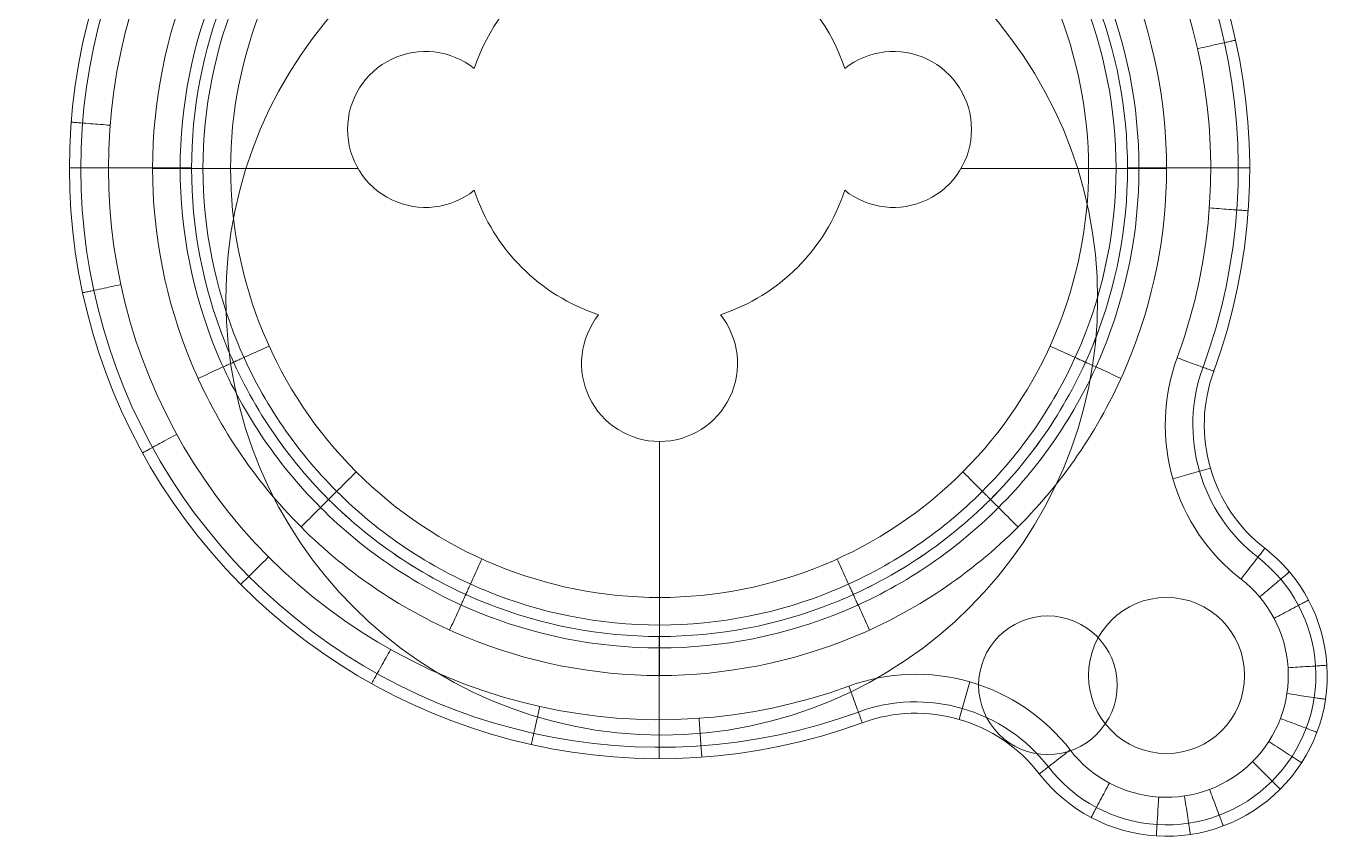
# Model space of a CAD drawing. Header units: inches. Extents: x 25 to 188, y -279 to -12.
# Drawn here: x 122.82 to 130.14, y -222.22 to -217.66 of the extents above; entities that cross this region are included whole.
import ezdxf

# ---------------------------------------------------------------- set-up
doc = ezdxf.new("R2010")
doc.units = ezdxf.units.IN
doc.header["$MEASUREMENT"] = 0
doc.layers.add('back panel', color=7, linetype='Continuous')

# ---------------------------------------------------------------- blocks, each defined once
blk = doc.blocks.new('block 9')
at = {"layer": 'back panel', "color": 7, "lineweight": 18, "true_color": 0xffffff}
for points in [[(124.8729, -217.8448), (124.8729, -217.8448)], [(127.8808, -217.8448), (127.8808, -217.8448)], [(125.3364, -217.8977), (125.3364, -217.8977)], [(127.4173, -217.8977), (127.4173, -217.8977)], [(124.6245, -218.2396), (124.6245, -218.2396)], [(128.1291, -218.2396), (128.1291, -218.2396)], [(123.0622, -218.4558), (123.7484, -218.4558)], [(123.2812, -218.4558), (123.5292, -218.4558)], [(123.7484, -218.4587), (123.7484, -218.4587)], [(123.7484, -218.4587), (124.6832, -218.4587)], [(123.7484, -218.4587), (123.7484, -218.4587)], [(123.9673, -218.4587), (124.6832, -218.4587)], [(128.0705, -218.4587), (129.0053, -218.4587)], [(128.0705, -218.4587), (128.7863, -218.4587)], [(129.0053, -218.4558), (129.6915, -218.4558)], [(129.0053, -218.4587), (129.0053, -218.4587)], [(129.0053, -218.4587), (129.0053, -218.4587)], [(129.2243, -218.4558), (129.4724, -218.4558)], [(125.3364, -218.5816), (125.3364, -218.5816)], [(127.4173, -218.5816), (127.4173, -218.5816)], [(124.8729, -218.6345), (124.8729, -218.6345)], [(127.8808, -218.6345), (127.8808, -218.6345)], [(125.6024, -219.0141), (125.6024, -219.0141)], [(127.1512, -219.0141), (127.1512, -219.0141)], [(123.9414, -219.1925), (123.9414, -219.1925)], [(128.8376, -219.1925), (128.8376, -219.1925)], [(126.0349, -219.2801), (126.0349, -219.2801)], [(126.7188, -219.2801), (126.7188, -219.2801)], [(129.4897, -219.5975), (129.4897, -219.5975)], [(125.982, -219.7436), (125.982, -219.7436)], [(126.7717, -219.7436), (126.7717, -219.7436)], [(126.3768, -221.0871), (126.3768, -219.9919)], [(126.3768, -219.9919), (126.3768, -219.9919)], [(126.3768, -220.8682), (126.3768, -219.9919)], [(129.4708, -220.1415), (129.4708, -220.1415)], [(129.7767, -220.5917), (129.7767, -220.5917)], [(124.0251, -220.7946), (124.0251, -220.7946)], [(129.2243, -220.8681), (129.2243, -220.8681)], [(128.558, -220.9719), (128.558, -220.9719)], [(126.374, -221.7733), (126.374, -221.0871)], [(126.3768, -221.0871), (126.3768, -221.0871)], [(126.3768, -221.0871), (126.3768, -221.0871)], [(126.374, -221.5543), (126.374, -221.3063)], [(128.7863, -221.3062), (128.7863, -221.3062)], [(129.6624, -221.3062), (129.6624, -221.3062)], [(130.1256, -221.2487), (130.1256, -221.2487)], [(128.1689, -221.361), (128.1689, -221.361)], [(128.9471, -221.361), (128.9471, -221.361)], [(127.5156, -221.5716), (127.5156, -221.5716)], [(128.0596, -221.5526), (128.0596, -221.5526)], [(126.3894, -221.6407), (126.3894, -221.6407)], [(129.2243, -221.7443), (129.2243, -221.7443)], [(128.558, -221.7501), (128.558, -221.7501)], [(128.5098, -221.8585), (128.5098, -221.8585)], [(129.8629, -221.9448), (129.8629, -221.9448)], [(129.1669, -222.2075), (129.1669, -222.2075)]]:
    blk.add_lwpolyline(points, dxfattribs=at)
for points, knots in [([(129.4897, -219.5975), (129.9344, -218.3821), (129.6309, -217.019), (128.7127, -216.107), (127.7945, -215.1949), (126.4295, -214.9007), (125.2171, -215.3535)], [0, 0, 0, 0, 1, 1, 1, 2, 2, 2, 2]), ([(129.4897, -219.5975), (129.9344, -218.3821), (129.6309, -217.019), (128.7127, -216.107), (127.7945, -215.1949), (126.4295, -214.9007), (125.2171, -215.3535)], [0, 0, 0, 0, 1, 1, 1, 2, 2, 2, 2]), ([(125.2171, -215.3535), (126.4295, -214.9007), (127.7945, -215.1949), (128.7127, -216.107), (129.6309, -217.019), (129.9344, -218.3821), (129.4897, -219.5975)], [0, 0, 0, 0, 1, 1, 1, 2, 2, 2, 2]), ([(129.4295, -219.5754), (129.8657, -218.3836), (129.5678, -217.0467), (128.6675, -216.1525), (127.7672, -215.2582), (126.4283, -214.9694), (125.2395, -215.4136)], [0, 0, 0, 0, 1, 1, 1, 2, 2, 2, 2]), ([(129.284, -219.5222), (129.6994, -218.3872), (129.4158, -217.114), (128.5584, -216.2623), (127.701, -215.4107), (126.4259, -215.1356), (125.2937, -215.5587)], [0, 0, 0, 0, 1, 1, 1, 2, 2, 2, 2]), ([(129.2243, -218.4587), (129.2247, -218.8315), (129.1501, -219.2041), (129.0076, -219.5484), (128.865, -219.893), (128.654, -220.2085), (128.3903, -220.4722), (128.1267, -220.7359), (127.8112, -220.9469), (127.4666, -221.0895), (127.1222, -221.2319), (126.7496, -221.3063), (126.3768, -221.3063), (126.0041, -221.3063), (125.6314, -221.2319), (125.2871, -221.0895), (124.9424, -220.9469), (124.627, -220.7359), (124.3633, -220.4722), (124.0997, -220.2085), (123.8885, -219.8931), (123.746, -219.5484), (123.6036, -219.2041), (123.5292, -218.8314), (123.5292, -218.4587), (123.5292, -218.0859), (123.6036, -217.7133), (123.746, -217.3689), (123.8886, -217.0243), (124.0997, -216.7088), (124.3633, -216.4451), (124.627, -216.1815), (124.9425, -215.9704), (125.2871, -215.8279), (125.6314, -215.6855), (126.0041, -215.611), (126.3768, -215.611), (126.7496, -215.611), (127.1222, -215.6854), (127.4666, -215.8279), (127.8112, -215.9704), (128.1267, -216.1815), (128.3903, -216.4452), (128.654, -216.7088), (128.865, -217.0244), (129.0076, -217.3689), (129.1501, -217.7133), (129.2247, -218.0859), (129.2243, -218.4587)], [0, 0, 0, 0, 1, 1, 1, 2, 2, 2, 3, 3, 3, 4, 4, 4, 5, 5, 5, 6, 6, 6, 7, 7, 7, 8, 8, 8, 9, 9, 9, 10, 10, 10, 11, 11, 11, 12, 12, 12, 13, 13, 13, 14, 14, 14, 15, 15, 15, 16, 16, 16, 16]), ([(129.0695, -218.4587), (129.0698, -218.8112), (128.9993, -219.1636), (128.8645, -219.4891), (128.7297, -219.815), (128.5301, -220.1133), (128.2808, -220.3627), (128.0315, -220.612), (127.7332, -220.8116), (127.4073, -220.9464), (127.0817, -221.0811), (126.7293, -221.1514), (126.3768, -221.1514), (126.0244, -221.1514), (125.672, -221.0811), (125.3463, -220.9464), (125.0205, -220.8116), (124.7222, -220.612), (124.4729, -220.3627), (124.2235, -220.1133), (124.0239, -219.815), (123.8891, -219.4891), (123.7544, -219.1635), (123.6841, -218.8111), (123.6841, -218.4587), (123.6841, -218.1062), (123.7544, -217.7538), (123.8891, -217.4282), (124.0239, -217.1023), (124.2235, -216.804), (124.4728, -216.5547), (124.7222, -216.3054), (125.0205, -216.1058), (125.3464, -215.971), (125.672, -215.8363), (126.0244, -215.7659), (126.3768, -215.7659), (126.7293, -215.7659), (127.0817, -215.8363), (127.4073, -215.971), (127.7332, -216.1058), (128.0315, -216.3054), (128.2808, -216.5547), (128.5301, -216.804), (128.7297, -217.1024), (128.8645, -217.4282), (128.9993, -217.7538), (129.0698, -218.1061), (129.0695, -218.4587)], [0, 0, 0, 0, 1, 1, 1, 2, 2, 2, 3, 3, 3, 4, 4, 4, 5, 5, 5, 6, 6, 6, 7, 7, 7, 8, 8, 8, 9, 9, 9, 10, 10, 10, 11, 11, 11, 12, 12, 12, 13, 13, 13, 14, 14, 14, 15, 15, 15, 16, 16, 16, 16]), ([(129.0053, -218.4587), (129.0053, -218.7902), (128.9428, -219.118), (128.8208, -219.4262), (128.6886, -219.7601), (128.4894, -220.0633), (128.2355, -220.3172), (127.9815, -220.5712), (127.6783, -220.7704), (127.3444, -220.9026), (127.0362, -221.0246), (126.7083, -221.0871), (126.3768, -221.0871), (126.0454, -221.0871), (125.7175, -221.0246), (125.4093, -220.9026), (125.0754, -220.7704), (124.7722, -220.5713), (124.5183, -220.3173), (124.2643, -220.0634), (124.0651, -219.7602), (123.9329, -219.4262), (123.8109, -219.118), (123.7484, -218.7902), (123.7484, -218.4587), (123.7484, -218.1272), (123.8109, -217.7994), (123.9329, -217.4912), (124.0651, -217.1573), (124.2643, -216.8541), (124.5182, -216.6001), (124.7721, -216.3462), (125.0754, -216.147), (125.4093, -216.0148), (125.7175, -215.8927), (126.0453, -215.8302), (126.3768, -215.8302), (126.7083, -215.8302), (127.0361, -215.8927), (127.3443, -216.0148), (127.6783, -216.1469), (127.9815, -216.3461), (128.2354, -216.6), (128.4894, -216.854), (128.6885, -217.1572), (128.8207, -217.4911), (128.9427, -217.7993), (129.0053, -218.1272), (129.0053, -218.4587)], [0, 0, 0, 0, 1, 1, 1, 2, 2, 2, 3, 3, 3, 4, 4, 4, 5, 5, 5, 6, 6, 6, 7, 7, 7, 8, 8, 8, 9, 9, 9, 10, 10, 10, 11, 11, 11, 12, 12, 12, 13, 13, 13, 14, 14, 14, 15, 15, 15, 16, 16, 16, 16]), ([(129.0053, -218.4587), (129.0053, -218.7902), (128.9428, -219.118), (128.8208, -219.4262), (128.6886, -219.7601), (128.4894, -220.0633), (128.2355, -220.3172), (127.9815, -220.5712), (127.6783, -220.7704), (127.3444, -220.9026), (127.0362, -221.0246), (126.7083, -221.0871), (126.3768, -221.0871), (126.0454, -221.0871), (125.7175, -221.0246), (125.4093, -220.9026), (125.0754, -220.7704), (124.7722, -220.5713), (124.5183, -220.3173), (124.2643, -220.0634), (124.0651, -219.7602), (123.9329, -219.4262), (123.8109, -219.118), (123.7484, -218.7902), (123.7484, -218.4587), (123.7484, -218.1272), (123.8109, -217.7994), (123.9329, -217.4912), (124.0651, -217.1573), (124.2643, -216.8541), (124.5182, -216.6001), (124.7721, -216.3462), (125.0754, -216.147), (125.4093, -216.0148), (125.7175, -215.8927), (126.0453, -215.8302), (126.3768, -215.8302), (126.7083, -215.8302), (127.0361, -215.8927), (127.3443, -216.0148), (127.6783, -216.1469), (127.9815, -216.3461), (128.2354, -216.6), (128.4894, -216.854), (128.6885, -217.1572), (128.8207, -217.4911), (128.9427, -217.7993), (129.0053, -218.1272), (129.0053, -218.4587)], [0, 0, 0, 0, 1, 1, 1, 2, 2, 2, 3, 3, 3, 4, 4, 4, 5, 5, 5, 6, 6, 6, 7, 7, 7, 8, 8, 8, 9, 9, 9, 10, 10, 10, 11, 11, 11, 12, 12, 12, 13, 13, 13, 14, 14, 14, 15, 15, 15, 16, 16, 16, 16]), ([(129.0053, -218.4587), (129.0053, -218.1272), (128.9428, -217.7994), (128.8208, -217.4912), (128.6886, -217.1573), (128.4894, -216.8541), (128.2355, -216.6001), (127.9815, -216.3462), (127.6783, -216.147), (127.3444, -216.0148), (127.0362, -215.8927), (126.7083, -215.8302), (126.3768, -215.8302), (126.0454, -215.8302), (125.7175, -215.8927), (125.4093, -216.0148), (125.0754, -216.1469), (124.7722, -216.3461), (124.5183, -216.6), (124.2643, -216.854), (124.0651, -217.1572), (123.9329, -217.4911), (123.8109, -217.7993), (123.7484, -218.1272), (123.7484, -218.4587), (123.7484, -218.7902), (123.8109, -219.118), (123.9329, -219.4262), (124.0651, -219.7601), (124.2643, -220.0633), (124.5182, -220.3172), (124.7721, -220.5712), (125.0754, -220.7704), (125.4093, -220.9026), (125.7175, -221.0246), (126.0453, -221.0871), (126.3768, -221.0871), (126.7083, -221.0871), (127.0361, -221.0246), (127.3443, -220.9026), (127.6783, -220.7704), (127.9815, -220.5713), (128.2354, -220.3173), (128.4894, -220.0634), (128.6885, -219.7602), (128.8207, -219.4262), (128.9427, -219.118), (129.0053, -218.7902), (129.0053, -218.4587)], [0, 0, 0, 0, 1, 1, 1, 2, 2, 2, 3, 3, 3, 4, 4, 4, 5, 5, 5, 6, 6, 6, 7, 7, 7, 8, 8, 8, 9, 9, 9, 10, 10, 10, 11, 11, 11, 12, 12, 12, 13, 13, 13, 14, 14, 14, 15, 15, 15, 16, 16, 16, 16]), ([(129.0053, -218.4587), (129.0053, -218.1272), (128.9428, -217.7994), (128.8208, -217.4912), (128.6886, -217.1573), (128.4894, -216.8541), (128.2355, -216.6001), (127.9815, -216.3462), (127.6783, -216.147), (127.3444, -216.0148), (127.0362, -215.8927), (126.7083, -215.8302), (126.3768, -215.8302), (126.0454, -215.8302), (125.7175, -215.8927), (125.4093, -216.0148), (125.0754, -216.1469), (124.7722, -216.3461), (124.5183, -216.6), (124.2643, -216.854), (124.0651, -217.1572), (123.9329, -217.4911), (123.8109, -217.7993), (123.7484, -218.1272), (123.7484, -218.4587), (123.7484, -218.7902), (123.8109, -219.118), (123.9329, -219.4262), (124.0651, -219.7601), (124.2643, -220.0633), (124.5182, -220.3172), (124.7721, -220.5712), (125.0754, -220.7704), (125.4093, -220.9026), (125.7175, -221.0246), (126.0453, -221.0871), (126.3768, -221.0871), (126.7083, -221.0871), (127.0361, -221.0246), (127.3443, -220.9026), (127.6783, -220.7704), (127.9815, -220.5713), (128.2354, -220.3173), (128.4894, -220.0634), (128.6885, -219.7602), (128.8207, -219.4262), (128.9427, -219.118), (129.0053, -218.7902), (129.0053, -218.4587)], [0, 0, 0, 0, 1, 1, 1, 2, 2, 2, 3, 3, 3, 4, 4, 4, 5, 5, 5, 6, 6, 6, 7, 7, 7, 8, 8, 8, 9, 9, 9, 10, 10, 10, 11, 11, 11, 12, 12, 12, 13, 13, 13, 14, 14, 14, 15, 15, 15, 16, 16, 16, 16]), ([(129.0053, -218.4587), (129.0053, -218.1272), (128.9428, -217.7994), (128.8208, -217.4912), (128.6886, -217.1573), (128.4894, -216.8541), (128.2355, -216.6001), (127.9815, -216.3462), (127.6783, -216.147), (127.3444, -216.0148), (127.0362, -215.8927), (126.7083, -215.8302), (126.3768, -215.8302), (126.0454, -215.8302), (125.7175, -215.8927), (125.4093, -216.0148), (125.0754, -216.1469), (124.7722, -216.3461), (124.5183, -216.6), (124.2643, -216.854), (124.0651, -217.1572), (123.9329, -217.4911), (123.8109, -217.7993), (123.7484, -218.1272), (123.7484, -218.4587), (123.7484, -218.7902), (123.8109, -219.118), (123.9329, -219.4262), (124.0651, -219.7601), (124.2643, -220.0633), (124.5182, -220.3172), (124.7721, -220.5712), (125.0754, -220.7704), (125.4093, -220.9026), (125.7175, -221.0246), (126.0453, -221.0871), (126.3768, -221.0871), (126.7083, -221.0871), (127.0361, -221.0246), (127.3443, -220.9026), (127.6783, -220.7704), (127.9815, -220.5713), (128.2354, -220.3173), (128.4894, -220.0634), (128.6885, -219.7602), (128.8207, -219.4262), (128.9427, -219.118), (129.0053, -218.7902), (129.0053, -218.4587)], [0, 0, 0, 0, 1, 1, 1, 2, 2, 2, 3, 3, 3, 4, 4, 4, 5, 5, 5, 6, 6, 6, 7, 7, 7, 8, 8, 8, 9, 9, 9, 10, 10, 10, 11, 11, 11, 12, 12, 12, 13, 13, 13, 14, 14, 14, 15, 15, 15, 16, 16, 16, 16]), ([(129.0053, -218.4587), (129.0053, -218.7902), (128.9428, -219.118), (128.8208, -219.4262), (128.6886, -219.7601), (128.4894, -220.0633), (128.2355, -220.3172), (127.9815, -220.5712), (127.6783, -220.7704), (127.3444, -220.9026), (127.0362, -221.0246), (126.7083, -221.0871), (126.3768, -221.0871), (126.0454, -221.0871), (125.7175, -221.0246), (125.4093, -220.9026), (125.0754, -220.7704), (124.7722, -220.5713), (124.5183, -220.3173), (124.2643, -220.0634), (124.0651, -219.7602), (123.9329, -219.4262), (123.8109, -219.118), (123.7484, -218.7902), (123.7484, -218.4587), (123.7484, -218.1272), (123.8109, -217.7994), (123.9329, -217.4912), (124.0651, -217.1573), (124.2643, -216.8541), (124.5182, -216.6001), (124.7721, -216.3462), (125.0754, -216.147), (125.4093, -216.0148), (125.7175, -215.8927), (126.0453, -215.8302), (126.3768, -215.8302), (126.7083, -215.8302), (127.0361, -215.8927), (127.3443, -216.0148), (127.6783, -216.1469), (127.9815, -216.3461), (128.2354, -216.6), (128.4894, -216.854), (128.6885, -217.1572), (128.8207, -217.4911), (128.9427, -217.7993), (129.0053, -218.1272), (129.0053, -218.4587)], [0, 0, 0, 0, 1, 1, 1, 2, 2, 2, 3, 3, 3, 4, 4, 4, 5, 5, 5, 6, 6, 6, 7, 7, 7, 8, 8, 8, 9, 9, 9, 10, 10, 10, 11, 11, 11, 12, 12, 12, 13, 13, 13, 14, 14, 14, 15, 15, 15, 16, 16, 16, 16]), ([(128.9411, -218.4587), (128.9415, -218.1229), (128.8743, -217.7874), (128.746, -217.4773), (128.6176, -217.167), (128.4275, -216.8829), (128.1901, -216.6454), (127.9527, -216.408), (127.6685, -216.2179), (127.3582, -216.0895), (127.0481, -215.9612), (126.7125, -215.8942), (126.3768, -215.8942), (126.0412, -215.8942), (125.7055, -215.9612), (125.3955, -216.0895), (125.0851, -216.2179), (124.801, -216.408), (124.5636, -216.6454), (124.3261, -216.8828), (124.136, -217.167), (124.0076, -217.4773), (123.8794, -217.7874), (123.8124, -218.123), (123.8124, -218.4587), (123.8124, -218.7943), (123.8794, -219.1299), (124.0077, -219.44), (124.136, -219.7504), (124.3261, -220.0345), (124.5636, -220.272), (124.801, -220.5094), (125.0851, -220.6995), (125.3955, -220.8278), (125.7056, -220.9561), (126.0412, -221.0231), (126.3768, -221.0231), (126.7125, -221.0231), (127.0481, -220.9561), (127.3582, -220.8278), (127.6685, -220.6995), (127.9527, -220.5094), (128.1901, -220.2719), (128.4275, -220.0345), (128.6176, -219.7503), (128.746, -219.44), (128.8743, -219.13), (128.9415, -218.7944), (128.9411, -218.4587)], [0, 0, 0, 0, 1, 1, 1, 2, 2, 2, 3, 3, 3, 4, 4, 4, 5, 5, 5, 6, 6, 6, 7, 7, 7, 8, 8, 8, 9, 9, 9, 10, 10, 10, 11, 11, 11, 12, 12, 12, 13, 13, 13, 14, 14, 14, 15, 15, 15, 16, 16, 16, 16]), ([(128.7863, -218.4587), (128.7866, -218.1432), (128.7235, -217.8279), (128.6029, -217.5366), (128.4822, -217.245), (128.3037, -216.978), (128.0806, -216.7549), (127.8575, -216.5318), (127.5905, -216.3532), (127.2989, -216.2326), (127.0076, -216.1121), (126.6922, -216.0491), (126.3768, -216.0491), (126.0615, -216.0491), (125.7461, -216.1121), (125.4547, -216.2326), (125.1631, -216.3532), (124.8962, -216.5318), (124.6731, -216.7549), (124.45, -216.978), (124.2714, -217.245), (124.1507, -217.5366), (124.0302, -217.828), (123.9673, -218.1433), (123.9673, -218.4587), (123.9673, -218.7741), (124.0302, -219.0894), (124.1507, -219.3808), (124.2714, -219.6724), (124.45, -219.9393), (124.6731, -220.1624), (124.8962, -220.3855), (125.1631, -220.5641), (125.4547, -220.6847), (125.7461, -220.8052), (126.0614, -220.8682), (126.3768, -220.8682), (126.6922, -220.8682), (127.0076, -220.8053), (127.2989, -220.6847), (127.5905, -220.5641), (127.8575, -220.3855), (128.0806, -220.1624), (128.3037, -219.9393), (128.4822, -219.6723), (128.6029, -219.3808), (128.7235, -219.0894), (128.7866, -218.7741), (128.7863, -218.4587)], [0, 0, 0, 0, 1, 1, 1, 2, 2, 2, 3, 3, 3, 4, 4, 4, 5, 5, 5, 6, 6, 6, 7, 7, 7, 8, 8, 8, 9, 9, 9, 10, 10, 10, 11, 11, 11, 12, 12, 12, 13, 13, 13, 14, 14, 14, 15, 15, 15, 16, 16, 16, 16]), ([(126.3894, -216.7445), (125.0396, -216.7445), (123.9414, -217.8427), (123.9414, -219.1925), (123.9414, -220.5425), (125.0396, -221.6407), (126.3894, -221.6407), (127.7393, -221.6407), (128.8376, -220.5425), (128.8376, -219.1925), (128.8376, -217.8427), (127.7393, -216.7445), (126.3894, -216.7445)], [0, 0, 0, 0, 1, 1, 1, 2, 2, 2, 3, 3, 3, 4, 4, 4, 4]), ([(126.3894, -216.7445), (127.7393, -216.7445), (128.8376, -217.8427), (128.8376, -219.1925), (128.8376, -220.5425), (127.7393, -221.6407), (126.3894, -221.6407), (125.0396, -221.6407), (123.9414, -220.5425), (123.9414, -219.1925), (123.9414, -217.8427), (125.0396, -216.7445), (126.3894, -216.7445)], [0, 0, 0, 0, 1, 1, 1, 2, 2, 2, 3, 3, 3, 4, 4, 4, 4]), ([(126.3894, -216.7445), (125.0396, -216.7445), (123.9414, -217.8427), (123.9414, -219.1925), (123.9414, -220.5425), (125.0396, -221.6407), (126.3894, -221.6407), (127.7393, -221.6407), (128.8376, -220.5425), (128.8376, -219.1925), (128.8376, -217.8427), (127.7393, -216.7445), (126.3894, -216.7445)], [0, 0, 0, 0, 1, 1, 1, 2, 2, 2, 3, 3, 3, 4, 4, 4, 4]), ([(127.4173, -217.8977), (127.2695, -217.4482), (126.8499, -217.1444), (126.3768, -217.1444), (125.9037, -217.1444), (125.4841, -217.4482), (125.3364, -217.8977)], [0, 0, 0, 0, 1, 1, 1, 2, 2, 2, 2]), ([(125.3364, -217.8977), (125.4841, -217.4482), (125.9037, -217.1444), (126.3768, -217.1444), (126.8499, -217.1444), (127.2695, -217.4482), (127.4173, -217.8977)], [0, 0, 0, 0, 1, 1, 1, 2, 2, 2, 2]), ([(127.4173, -217.8977), (127.2695, -217.4482), (126.8499, -217.1444), (126.3768, -217.1444), (125.9037, -217.1444), (125.4841, -217.4482), (125.3364, -217.8977)], [0, 0, 0, 0, 1, 1, 1, 2, 2, 2, 2]), ([(123.2717, -217.2989), (122.8189, -218.5113), (123.1131, -219.8764), (124.0251, -220.7946), (124.9372, -221.7128), (126.3002, -222.0162), (127.5156, -221.5716)], [0, 0, 0, 0, 1, 1, 1, 2, 2, 2, 2]), ([(123.2717, -217.2989), (122.8189, -218.5113), (123.1131, -219.8764), (124.0251, -220.7946), (124.9372, -221.7128), (126.3002, -222.0162), (127.5156, -221.5716)], [0, 0, 0, 0, 1, 1, 1, 2, 2, 2, 2]), ([(127.5156, -221.5716), (126.3002, -222.0162), (124.9372, -221.7128), (124.0251, -220.7946), (123.1131, -219.8764), (122.8189, -218.5113), (123.2717, -217.2989)], [0, 0, 0, 0, 1, 1, 1, 2, 2, 2, 2]), ([(123.3318, -217.3213), (122.8875, -218.5102), (123.1764, -219.8491), (124.0706, -220.7494), (124.9649, -221.6497), (126.3018, -221.9475), (127.4936, -221.5113)], [0, 0, 0, 0, 1, 1, 1, 2, 2, 2, 2]), ([(123.4769, -217.3756), (123.0538, -218.5077), (123.3288, -219.7828), (124.1805, -220.6402), (125.0322, -221.4977), (126.3054, -221.7813), (127.4404, -221.3659)], [0, 0, 0, 0, 1, 1, 1, 2, 2, 2, 2]), ([(125.3364, -217.8977), (125.2049, -217.7924), (125.0247, -217.7718), (124.8729, -217.8448), (124.7211, -217.9177), (124.6245, -218.0712), (124.6245, -218.2396), (124.6245, -218.4081), (124.7211, -218.5616), (124.8729, -218.6345), (125.0247, -218.7075), (125.2049, -218.6869), (125.3364, -218.5816)], [0, 0, 0, 0, 1, 1, 1, 2, 2, 2, 3, 3, 3, 4, 4, 4, 4]), ([(125.3364, -218.5816), (125.2049, -218.6869), (125.0247, -218.7075), (124.8729, -218.6345), (124.7211, -218.5616), (124.6245, -218.4081), (124.6245, -218.2396), (124.6245, -218.0712), (124.7211, -217.9177), (124.8729, -217.8448), (125.0247, -217.7718), (125.2049, -217.7924), (125.3364, -217.8977)], [0, 0, 0, 0, 1, 1, 1, 2, 2, 2, 3, 3, 3, 4, 4, 4, 4]), ([(125.3364, -217.8977), (125.2049, -217.7924), (125.0247, -217.7718), (124.8729, -217.8448), (124.7211, -217.9177), (124.6245, -218.0712), (124.6245, -218.2396), (124.6245, -218.4081), (124.7211, -218.5616), (124.8729, -218.6345), (125.0247, -218.7075), (125.2049, -218.6869), (125.3364, -218.5816)], [0, 0, 0, 0, 1, 1, 1, 2, 2, 2, 3, 3, 3, 4, 4, 4, 4]), ([(127.4173, -218.5816), (127.5487, -218.6869), (127.7289, -218.7075), (127.8808, -218.6345), (128.0326, -218.5616), (128.1291, -218.4081), (128.1291, -218.2396), (128.1291, -218.0712), (128.0326, -217.9177), (127.8808, -217.8448), (127.7289, -217.7718), (127.5487, -217.7924), (127.4173, -217.8977)], [0, 0, 0, 0, 1, 1, 1, 2, 2, 2, 3, 3, 3, 4, 4, 4, 4]), ([(127.4173, -217.8977), (127.5487, -217.7924), (127.7289, -217.7718), (127.8808, -217.8448), (128.0326, -217.9177), (128.1291, -218.0712), (128.1291, -218.2396), (128.1291, -218.4081), (128.0326, -218.5616), (127.8808, -218.6345), (127.7289, -218.7075), (127.5487, -218.6869), (127.4173, -218.5816)], [0, 0, 0, 0, 1, 1, 1, 2, 2, 2, 3, 3, 3, 4, 4, 4, 4]), ([(127.4173, -218.5816), (127.5487, -218.6869), (127.7289, -218.7075), (127.8808, -218.6345), (128.0326, -218.5616), (128.1291, -218.4081), (128.1291, -218.2396), (128.1291, -218.0712), (128.0326, -217.9177), (127.8808, -217.8448), (127.7289, -217.7718), (127.5487, -217.7924), (127.4173, -217.8977)], [0, 0, 0, 0, 1, 1, 1, 2, 2, 2, 3, 3, 3, 4, 4, 4, 4]), ([(129.6123, -217.7385), (129.6123, -217.7387), (129.6121, -217.7385), (129.612, -217.7385), (129.6116, -217.7386), (129.6112, -217.7387), (129.6108, -217.7388), (129.6092, -217.7391), (129.6076, -217.7395), (129.606, -217.7399), (129.5992, -217.7414), (129.5924, -217.7429), (129.5856, -217.7444), (129.5767, -217.7464), (129.5678, -217.7484), (129.5589, -217.7503), (129.5411, -217.7543), (129.5233, -217.7583), (129.5054, -217.7622), (129.4698, -217.7702), (129.4342, -217.7781), (129.3985, -217.786)], [0, 0, 0, 0, 1, 1, 1, 2, 2, 2, 3, 3, 3, 4, 4, 4, 5, 5, 5, 6, 6, 6, 7, 7, 7, 7]), ([(123.0724, -218.1988), (123.0722, -218.199), (123.0726, -218.1988), (123.0727, -218.1988), (123.0731, -218.1989), (123.0735, -218.1989), (123.0739, -218.1989), (123.0755, -218.199), (123.0772, -218.1992), (123.0788, -218.1993), (123.0858, -218.1998), (123.0927, -218.2004), (123.0996, -218.2009), (123.1087, -218.2017), (123.1178, -218.2024), (123.1269, -218.2031), (123.1451, -218.2045), (123.1633, -218.206), (123.1815, -218.2074), (123.2179, -218.2102), (123.2543, -218.2131), (123.2907, -218.216)], [0, 0, 0, 0, 1, 1, 1, 2, 2, 2, 3, 3, 3, 4, 4, 4, 5, 5, 5, 6, 6, 6, 7, 7, 7, 7]), ([(123.7482, -218.4587), (123.7491, -218.4592), (123.7472, -218.4587), (123.7467, -218.4587), (123.745, -218.4587), (123.7434, -218.4587), (123.7417, -218.4587), (123.7348, -218.4587), (123.7278, -218.4587), (123.7208, -218.4587), (123.7117, -218.4587), (123.7026, -218.4587), (123.6935, -218.4587), (123.6752, -218.4587), (123.657, -218.4587), (123.6387, -218.4587), (123.6022, -218.4587), (123.5657, -218.4587), (123.5292, -218.4587)], [0, 0, 0, 0, 1, 1, 1, 2, 2, 2, 3, 3, 3, 4, 4, 4, 5, 5, 5, 6, 6, 6, 6]), ([(123.7482, -218.4587), (123.7473, -218.459), (123.7493, -218.4587), (123.7498, -218.4587), (123.7514, -218.4587), (123.7531, -218.4587), (123.7547, -218.4587), (123.7617, -218.4587), (123.7686, -218.4587), (123.7756, -218.4587), (123.7847, -218.4587), (123.7938, -218.4587), (123.803, -218.4587), (123.8212, -218.4587), (123.8395, -218.4587), (123.8577, -218.4587), (123.8942, -218.4587), (123.9308, -218.4587), (123.9673, -218.4587)], [0, 0, 0, 0, 1, 1, 1, 2, 2, 2, 3, 3, 3, 4, 4, 4, 5, 5, 5, 6, 6, 6, 6]), ([(129.0053, -218.4587), (129.0063, -218.4583), (129.0043, -218.4587), (129.0037, -218.4587), (129.0021, -218.4587), (129.0005, -218.4587), (128.9988, -218.4587), (128.9919, -218.4587), (128.9849, -218.4587), (128.9779, -218.4587), (128.9688, -218.4587), (128.9597, -218.4587), (128.9506, -218.4587), (128.9323, -218.4587), (128.914, -218.4587), (128.8958, -218.4587), (128.8593, -218.4587), (128.8228, -218.4587), (128.7863, -218.4587)], [0, 0, 0, 0, 1, 1, 1, 2, 2, 2, 3, 3, 3, 4, 4, 4, 5, 5, 5, 6, 6, 6, 6]), ([(129.683, -218.6963), (129.6832, -218.6961), (129.6827, -218.6962), (129.6826, -218.6962), (129.6822, -218.6962), (129.6818, -218.6962), (129.6814, -218.6961), (129.6798, -218.696), (129.6782, -218.6959), (129.6765, -218.6958), (129.6696, -218.6953), (129.6626, -218.6948), (129.6557, -218.6943), (129.6466, -218.6937), (129.6375, -218.693), (129.6284, -218.6923), (129.6102, -218.691), (129.592, -218.6897), (129.5738, -218.6884), (129.5373, -218.6858), (129.5009, -218.6832), (129.4645, -218.6806)], [0, 0, 0, 0, 1, 1, 1, 2, 2, 2, 3, 3, 3, 4, 4, 4, 5, 5, 5, 6, 6, 6, 7, 7, 7, 7]), ([(123.1365, -219.1571), (123.1366, -219.1568), (123.1368, -219.157), (123.1369, -219.157), (123.1373, -219.1569), (123.1377, -219.1568), (123.1381, -219.1567), (123.1397, -219.1564), (123.1413, -219.156), (123.1429, -219.1557), (123.1497, -219.1542), (123.1565, -219.1528), (123.1633, -219.1513), (123.1722, -219.1494), (123.1811, -219.1474), (123.1901, -219.1455), (123.2079, -219.1417), (123.2257, -219.1378), (123.2436, -219.134), (123.2793, -219.1263), (123.315, -219.1186), (123.3507, -219.1109)], [0, 0, 0, 0, 1, 1, 1, 2, 2, 2, 3, 3, 3, 4, 4, 4, 5, 5, 5, 6, 6, 6, 7, 7, 7, 7]), ([(126.0349, -219.2801), (125.9296, -219.4115), (125.909, -219.5918), (125.982, -219.7436), (126.0549, -219.8954), (126.2084, -219.9919), (126.3768, -219.9919), (126.5453, -219.9919), (126.6988, -219.8954), (126.7717, -219.7436), (126.8446, -219.5918), (126.8241, -219.4115), (126.7188, -219.2801)], [0, 0, 0, 0, 1, 1, 1, 2, 2, 2, 3, 3, 3, 4, 4, 4, 4]), ([(126.7188, -219.2801), (126.8241, -219.4115), (126.8446, -219.5918), (126.7717, -219.7436), (126.6988, -219.8954), (126.5453, -219.9919), (126.3768, -219.9919), (126.2084, -219.9919), (126.0549, -219.8954), (125.982, -219.7436), (125.909, -219.5918), (125.9296, -219.4115), (126.0349, -219.2801)], [0, 0, 0, 0, 1, 1, 1, 2, 2, 2, 3, 3, 3, 4, 4, 4, 4]), ([(126.0349, -219.2801), (125.9296, -219.4115), (125.909, -219.5918), (125.982, -219.7436), (126.0549, -219.8954), (126.2084, -219.9919), (126.3768, -219.9919), (126.5453, -219.9919), (126.6988, -219.8954), (126.7717, -219.7436), (126.8446, -219.5918), (126.8241, -219.4115), (126.7188, -219.2801)], [0, 0, 0, 0, 1, 1, 1, 2, 2, 2, 3, 3, 3, 4, 4, 4, 4]), ([(123.9841, -219.5469), (123.9841, -219.5467), (123.9843, -219.5468), (123.9843, -219.5468), (123.9848, -219.5466), (123.9852, -219.5464), (123.9855, -219.5463), (123.987, -219.5456), (123.9885, -219.5449), (123.99, -219.5442), (123.9963, -219.5414), (124.0027, -219.5385), (124.009, -219.5356), (124.0173, -219.5318), (124.0256, -219.528), (124.034, -219.5243), (124.0506, -219.5167), (124.0672, -219.5091), (124.0838, -219.5016), (124.117, -219.4865), (124.1503, -219.4714), (124.1835, -219.4562)], [0, 0, 0, 0, 1, 1, 1, 2, 2, 2, 3, 3, 3, 4, 4, 4, 5, 5, 5, 6, 6, 6, 7, 7, 7, 7]), ([(128.7695, -219.5469), (128.7691, -219.5471), (128.7684, -219.5464), (128.7681, -219.5463), (128.7666, -219.5456), (128.7651, -219.5449), (128.7636, -219.5442), (128.7573, -219.5414), (128.7509, -219.5385), (128.7446, -219.5356), (128.7363, -219.5318), (128.728, -219.528), (128.7197, -219.5243), (128.7031, -219.5167), (128.6865, -219.5091), (128.6698, -219.5016), (128.6366, -219.4865), (128.6034, -219.4713), (128.5701, -219.4562)], [0, 0, 0, 0, 1, 1, 1, 2, 2, 2, 3, 3, 3, 4, 4, 4, 5, 5, 5, 6, 6, 6, 6]), ([(123.9841, -219.5469), (123.9839, -219.5468), (123.9839, -219.547), (123.9839, -219.547), (123.9834, -219.5472), (123.983, -219.5474), (123.9827, -219.5476), (123.9812, -219.5482), (123.9797, -219.5489), (123.9782, -219.5496), (123.9719, -219.5525), (123.9655, -219.5554), (123.9592, -219.5582), (123.9509, -219.562), (123.9426, -219.5658), (123.9343, -219.5696), (123.9176, -219.5771), (123.901, -219.5847), (123.8844, -219.5923), (123.8512, -219.6074), (123.8179, -219.6225), (123.7847, -219.6376)], [0, 0, 0, 0, 1, 1, 1, 2, 2, 2, 3, 3, 3, 4, 4, 4, 5, 5, 5, 6, 6, 6, 7, 7, 7, 7]), ([(128.7695, -219.5469), (128.7697, -219.5467), (128.7698, -219.547), (128.7698, -219.547), (128.7702, -219.5473), (128.7706, -219.5474), (128.7709, -219.5476), (128.7724, -219.5483), (128.7739, -219.5489), (128.7754, -219.5496), (128.7818, -219.5525), (128.7881, -219.5554), (128.7944, -219.5582), (128.8028, -219.562), (128.8111, -219.5658), (128.8194, -219.5696), (128.836, -219.5771), (128.8526, -219.5847), (128.8692, -219.5923), (128.9024, -219.6074), (128.9357, -219.6225), (128.9689, -219.6376)], [0, 0, 0, 0, 1, 1, 1, 2, 2, 2, 3, 3, 3, 4, 4, 4, 5, 5, 5, 6, 6, 6, 7, 7, 7, 7]), ([(129.6427, -220.765), (129.4596, -220.6244), (129.3241, -220.4236), (129.2602, -220.2022), (129.1963, -219.9809), (129.204, -219.7387), (129.284, -219.5222)], [0, 0, 0, 0, 1, 1, 1, 2, 2, 2, 2]), ([(129.284, -219.5222), (129.3183, -219.5348), (129.3526, -219.5473), (129.3869, -219.5599), (129.404, -219.5661), (129.4212, -219.5724), (129.4383, -219.5787), (129.4469, -219.5818), (129.4555, -219.5849), (129.4641, -219.5881), (129.4706, -219.5905), (129.4771, -219.5929), (129.4836, -219.5952), (129.4852, -219.5958), (129.4867, -219.5964), (129.4883, -219.5969), (129.4887, -219.5971), (129.4907, -219.5978), (129.4897, -219.5975)], [0, 0, 0, 0, 1, 1, 1, 2, 2, 2, 3, 3, 3, 4, 4, 4, 5, 5, 5, 6, 6, 6, 6]), ([(129.7374, -220.6424), (129.5802, -220.5218), (129.4639, -220.3494), (129.409, -220.1593), (129.3542, -219.9692), (129.3607, -219.7613), (129.4295, -219.5754)], [0, 0, 0, 0, 1, 1, 1, 2, 2, 2, 2]), ([(123.4728, -220.0567), (123.4727, -220.0569), (123.473, -220.0566), (123.4731, -220.0565), (123.4731, -220.0565), (123.4741, -220.0559), (123.4741, -220.0559), (123.4756, -220.0552), (123.477, -220.0544), (123.4785, -220.0536), (123.4846, -220.0502), (123.4907, -220.0469), (123.4968, -220.0435), (123.5048, -220.0391), (123.5127, -220.0347), (123.5207, -220.0303), (123.5367, -220.0215), (123.5528, -220.0127), (123.5687, -220.0039), (123.6007, -219.9863), (123.6327, -219.9687), (123.6647, -219.9511)], [0, 0, 0, 0, 1, 1, 1, 2, 2, 2, 3, 3, 3, 4, 4, 4, 5, 5, 5, 6, 6, 6, 7, 7, 7, 7]), ([(124.5182, -220.3173), (124.5179, -220.3183), (124.5189, -220.3166), (124.5193, -220.3162), (124.5205, -220.3151), (124.5216, -220.3139), (124.5228, -220.3127), (124.5277, -220.3078), (124.5326, -220.3029), (124.5376, -220.298), (124.544, -220.2915), (124.5504, -220.2851), (124.5569, -220.2786), (124.5698, -220.2657), (124.5827, -220.2528), (124.5956, -220.2399), (124.6215, -220.2141), (124.6473, -220.1883), (124.6731, -220.1624)], [0, 0, 0, 0, 1, 1, 1, 2, 2, 2, 3, 3, 3, 4, 4, 4, 5, 5, 5, 6, 6, 6, 6]), ([(128.2354, -220.3173), (128.2364, -220.3177), (128.2347, -220.3166), (128.2344, -220.3162), (128.2332, -220.315), (128.232, -220.3139), (128.2309, -220.3127), (128.2259, -220.3078), (128.221, -220.3029), (128.2161, -220.298), (128.2096, -220.2915), (128.2032, -220.285), (128.1968, -220.2786), (128.1838, -220.2657), (128.1709, -220.2528), (128.158, -220.2399), (128.1322, -220.2141), (128.1064, -220.1882), (128.0806, -220.1624)], [0, 0, 0, 0, 1, 1, 1, 2, 2, 2, 3, 3, 3, 4, 4, 4, 5, 5, 5, 6, 6, 6, 6]), ([(124.5182, -220.3173), (124.5177, -220.3176), (124.5175, -220.318), (124.5171, -220.3184), (124.516, -220.3196), (124.5148, -220.3207), (124.5136, -220.3219), (124.5087, -220.3268), (124.5038, -220.3317), (124.4989, -220.3367), (124.4924, -220.3431), (124.486, -220.3496), (124.4795, -220.356), (124.4666, -220.3689), (124.4537, -220.3818), (124.4408, -220.3948), (124.415, -220.4206), (124.3891, -220.4464), (124.3633, -220.4722)], [0, 0, 0, 0, 1, 1, 1, 2, 2, 2, 3, 3, 3, 4, 4, 4, 5, 5, 5, 6, 6, 6, 6]), ([(128.2355, -220.3173), (128.2355, -220.3175), (128.2357, -220.3175), (128.2357, -220.3175), (128.236, -220.3178), (128.2363, -220.3181), (128.2366, -220.3184), (128.2377, -220.3196), (128.2389, -220.3207), (128.24, -220.3219), (128.245, -220.3268), (128.2499, -220.3317), (128.2548, -220.3367), (128.2613, -220.3431), (128.2677, -220.3495), (128.2742, -220.356), (128.2871, -220.3689), (128.3, -220.3818), (128.3129, -220.3947), (128.3387, -220.4206), (128.3645, -220.4464), (128.3903, -220.4722)], [0, 0, 0, 0, 1, 1, 1, 2, 2, 2, 3, 3, 3, 4, 4, 4, 5, 5, 5, 6, 6, 6, 7, 7, 7, 7]), ([(124.0251, -220.7946), (124.0252, -220.7939), (124.0258, -220.7938), (124.0262, -220.7935), (124.0274, -220.7923), (124.0285, -220.7912), (124.0297, -220.79), (124.0346, -220.7851), (124.0396, -220.7802), (124.0445, -220.7753), (124.051, -220.7689), (124.0575, -220.7624), (124.0639, -220.756), (124.0769, -220.7432), (124.0898, -220.7303), (124.1028, -220.7174), (124.1287, -220.6917), (124.1546, -220.666), (124.1805, -220.6402)], [0, 0, 0, 0, 1, 1, 1, 2, 2, 2, 3, 3, 3, 4, 4, 4, 5, 5, 5, 6, 6, 6, 6]), ([(128.5098, -221.8585), (128.6685, -222.0638), (128.9079, -222.191), (129.1669, -222.2075), (129.4259, -222.224), (129.6794, -222.1283), (129.8629, -221.9448), (130.0464, -221.7613), (130.1421, -221.5077), (130.1256, -221.2487), (130.1091, -220.9897), (129.982, -220.7504), (129.7767, -220.5917)], [0, 0, 0, 0, 1, 1, 1, 2, 2, 2, 3, 3, 3, 4, 4, 4, 4]), ([(128.5098, -221.8585), (128.6685, -222.0638), (128.9079, -222.191), (129.1669, -222.2075), (129.4259, -222.224), (129.6794, -222.1283), (129.8629, -221.9448), (130.0464, -221.7613), (130.1421, -221.5077), (130.1256, -221.2487), (130.1091, -220.9897), (129.982, -220.7504), (129.7767, -220.5917)], [0, 0, 0, 0, 1, 1, 1, 2, 2, 2, 3, 3, 3, 4, 4, 4, 4]), ([(129.7767, -220.5917), (129.982, -220.7504), (130.1091, -220.9897), (130.1256, -221.2487), (130.1421, -221.5077), (130.0464, -221.7613), (129.8629, -221.9448), (129.6794, -222.1283), (129.4259, -222.224), (129.1669, -222.2075), (128.9079, -222.191), (128.6685, -222.0638), (128.5098, -221.8585)], [0, 0, 0, 0, 1, 1, 1, 2, 2, 2, 3, 3, 3, 4, 4, 4, 4]), ([(128.5606, -221.8193), (128.7078, -222.0101), (128.9306, -222.1282), (129.1709, -222.1435), (129.4115, -222.1588), (129.6471, -222.0699), (129.8176, -221.8994), (129.988, -221.7291), (130.077, -221.4932), (130.0616, -221.2528), (130.0463, -221.0124), (129.9283, -220.7897), (129.7374, -220.6424)], [0, 0, 0, 0, 1, 1, 1, 2, 2, 2, 3, 3, 3, 4, 4, 4, 4]), ([(129.7767, -220.5917), (129.7773, -220.5908), (129.776, -220.5925), (129.7757, -220.5929), (129.7747, -220.5942), (129.7737, -220.5955), (129.7727, -220.5968), (129.7685, -220.6023), (129.7642, -220.6078), (129.76, -220.6133), (129.7544, -220.6205), (129.7488, -220.6278), (129.7432, -220.635), (129.732, -220.6494), (129.7209, -220.6639), (129.7097, -220.6783), (129.6874, -220.7072), (129.6651, -220.7361), (129.6427, -220.765)], [0, 0, 0, 0, 1, 1, 1, 2, 2, 2, 3, 3, 3, 4, 4, 4, 5, 5, 5, 6, 6, 6, 6]), ([(125.2886, -220.8514), (125.2884, -220.851), (125.2891, -220.8502), (125.2892, -220.8499), (125.2899, -220.8485), (125.2906, -220.847), (125.2912, -220.8455), (125.2941, -220.8391), (125.297, -220.8328), (125.2999, -220.8265), (125.3037, -220.8182), (125.3075, -220.8099), (125.3112, -220.8015), (125.3188, -220.7849), (125.3264, -220.7683), (125.3339, -220.7517), (125.349, -220.7184), (125.3642, -220.6852), (125.3793, -220.652)], [0, 0, 0, 0, 1, 1, 1, 2, 2, 2, 3, 3, 3, 4, 4, 4, 5, 5, 5, 6, 6, 6, 6]), ([(127.4651, -220.8514), (127.4646, -220.8513), (127.4645, -220.8502), (127.4644, -220.85), (127.4638, -220.8485), (127.4631, -220.847), (127.4624, -220.8455), (127.4595, -220.8391), (127.4566, -220.8328), (127.4538, -220.8265), (127.45, -220.8182), (127.4462, -220.8099), (127.4424, -220.8015), (127.4349, -220.7849), (127.4273, -220.7683), (127.4197, -220.7517), (127.4046, -220.7185), (127.3895, -220.6852), (127.3744, -220.652)], [0, 0, 0, 0, 1, 1, 1, 2, 2, 2, 3, 3, 3, 4, 4, 4, 5, 5, 5, 6, 6, 6, 6]), ([(128.6831, -221.7246), (128.8032, -221.8801), (128.9848, -221.9764), (129.1808, -221.9889), (129.377, -222.0014), (129.5691, -221.9289), (129.7081, -221.7899), (129.847, -221.6511), (129.9196, -221.4587), (129.9071, -221.2627), (129.8945, -221.0666), (129.7984, -220.8851), (129.6427, -220.765)], [0, 0, 0, 0, 1, 1, 1, 2, 2, 2, 3, 3, 3, 4, 4, 4, 4]), ([(129.9148, -220.7241), (129.9154, -220.7232), (129.914, -220.7247), (129.9136, -220.7251), (129.9124, -220.7261), (129.9111, -220.7272), (129.9098, -220.7282), (129.9045, -220.7327), (129.8992, -220.7372), (129.8939, -220.7417), (129.8869, -220.7476), (129.8799, -220.7535), (129.8729, -220.7594), (129.859, -220.7711), (129.845, -220.7829), (129.8311, -220.7947), (129.8032, -220.8182), (129.7752, -220.8417), (129.7473, -220.8653)], [0, 0, 0, 0, 1, 1, 1, 2, 2, 2, 3, 3, 3, 4, 4, 4, 5, 5, 5, 6, 6, 6, 6]), ([(125.2886, -220.8514), (125.2889, -220.8518), (125.288, -220.8525), (125.288, -220.8525), (125.2872, -220.8543), (125.2866, -220.8558), (125.2859, -220.8573), (125.283, -220.8636), (125.2801, -220.87), (125.2772, -220.8763), (125.2735, -220.8846), (125.2697, -220.8929), (125.2659, -220.9012), (125.2583, -220.9178), (125.2508, -220.9345), (125.2432, -220.9511), (125.2281, -220.9843), (125.213, -221.0175), (125.1979, -221.0508)], [0, 0, 0, 0, 1, 1, 1, 2, 2, 2, 3, 3, 3, 4, 4, 4, 5, 5, 5, 6, 6, 6, 6]), ([(126.3768, -221.0873), (126.377, -221.0875), (126.3768, -221.087), (126.3768, -221.087), (126.3768, -221.0865), (126.3768, -221.0861), (126.3768, -221.0857), (126.3768, -221.0841), (126.3768, -221.0825), (126.3768, -221.0808), (126.3768, -221.0739), (126.3768, -221.0669), (126.3768, -221.0599), (126.3768, -221.0508), (126.3768, -221.0417), (126.3768, -221.0326), (126.3768, -221.0143), (126.3768, -220.996), (126.3768, -220.9778), (126.3768, -220.9413), (126.3768, -220.9048), (126.3768, -220.8682)], [0, 0, 0, 0, 1, 1, 1, 2, 2, 2, 3, 3, 3, 4, 4, 4, 5, 5, 5, 6, 6, 6, 7, 7, 7, 7]), ([(127.4651, -220.8514), (127.4656, -220.8514), (127.4656, -220.8525), (127.4656, -220.8525), (127.4664, -220.8543), (127.4671, -220.8558), (127.4678, -220.8573), (127.4706, -220.8636), (127.4735, -220.87), (127.4764, -220.8763), (127.4802, -220.8846), (127.484, -220.8929), (127.4877, -220.9012), (127.4953, -220.9178), (127.5029, -220.9345), (127.5104, -220.9511), (127.5255, -220.9843), (127.5407, -221.0175), (127.5558, -221.0508)], [0, 0, 0, 0, 1, 1, 1, 2, 2, 2, 3, 3, 3, 4, 4, 4, 5, 5, 5, 6, 6, 6, 6]), ([(129.6624, -221.3062), (129.6624, -221.0642), (129.4663, -220.8681), (129.2243, -220.8681), (128.9824, -220.8681), (128.7863, -221.0642), (128.7863, -221.3062), (128.7863, -221.5481), (128.9824, -221.7443), (129.2243, -221.7443), (129.4663, -221.7443), (129.6624, -221.5481), (129.6624, -221.3062)], [0, 0, 0, 0, 1, 1, 1, 2, 2, 2, 3, 3, 3, 4, 4, 4, 4]), ([(129.6624, -221.3062), (129.6624, -221.5481), (129.4663, -221.7443), (129.2243, -221.7443), (128.9824, -221.7443), (128.7863, -221.5481), (128.7863, -221.3062), (128.7863, -221.0642), (128.9824, -220.8681), (129.2243, -220.8681), (129.4663, -220.8681), (129.6624, -221.0642), (129.6624, -221.3062)], [0, 0, 0, 0, 1, 1, 1, 2, 2, 2, 3, 3, 3, 4, 4, 4, 4]), ([(129.6624, -221.3062), (129.6624, -221.0642), (129.4663, -220.8681), (129.2243, -220.8681), (128.9824, -220.8681), (128.7863, -221.0642), (128.7863, -221.3062), (128.7863, -221.5481), (128.9824, -221.7443), (129.2243, -221.7443), (129.4663, -221.7443), (129.6624, -221.5481), (129.6624, -221.3062)], [0, 0, 0, 0, 1, 1, 1, 2, 2, 2, 3, 3, 3, 4, 4, 4, 4]), ([(130.022, -220.8826), (130.022, -220.8831), (130.0209, -220.8832), (130.0206, -220.8833), (130.0192, -220.8841), (130.0177, -220.8849), (130.0163, -220.8856), (130.0101, -220.8889), (130.004, -220.8922), (129.9978, -220.8954), (129.9898, -220.8997), (129.9817, -220.904), (129.9736, -220.9083), (129.9575, -220.9168), (129.9414, -220.9254), (129.9253, -220.9339), (129.893, -220.9511), (129.8608, -220.9682), (129.8285, -220.9853)], [0, 0, 0, 0, 1, 1, 1, 2, 2, 2, 3, 3, 3, 4, 4, 4, 5, 5, 5, 6, 6, 6, 6]), ([(128.558, -220.9719), (128.3434, -220.9719), (128.1689, -221.1465), (128.1689, -221.361), (128.1689, -221.5756), (128.3434, -221.7501), (128.558, -221.7501), (128.7725, -221.7501), (128.9471, -221.5756), (128.9471, -221.361), (128.9471, -221.1465), (128.7725, -220.9719), (128.558, -220.9719)], [0, 0, 0, 0, 1, 1, 1, 2, 2, 2, 3, 3, 3, 4, 4, 4, 4]), ([(128.558, -220.9719), (128.7725, -220.9719), (128.9471, -221.1465), (128.9471, -221.361), (128.9471, -221.5756), (128.7725, -221.7501), (128.558, -221.7501), (128.3434, -221.7501), (128.1689, -221.5756), (128.1689, -221.361), (128.1689, -221.1465), (128.3434, -220.9719), (128.558, -220.9719)], [0, 0, 0, 0, 1, 1, 1, 2, 2, 2, 3, 3, 3, 4, 4, 4, 4]), ([(128.558, -220.9719), (128.3434, -220.9719), (128.1689, -221.1465), (128.1689, -221.361), (128.1689, -221.5756), (128.3434, -221.7501), (128.558, -221.7501), (128.7725, -221.7501), (128.9471, -221.5756), (128.9471, -221.361), (128.9471, -221.1465), (128.7725, -220.9719), (128.558, -220.9719)], [0, 0, 0, 0, 1, 1, 1, 2, 2, 2, 3, 3, 3, 4, 4, 4, 4]), ([(126.3768, -221.0873), (126.3766, -221.0872), (126.3768, -221.0876), (126.3768, -221.0876), (126.3768, -221.0881), (126.3768, -221.0885), (126.3768, -221.0889), (126.3768, -221.0905), (126.3768, -221.0921), (126.3768, -221.0938), (126.3768, -221.1007), (126.3768, -221.1077), (126.3768, -221.1147), (126.3768, -221.1238), (126.3768, -221.1329), (126.3768, -221.142), (126.3768, -221.1603), (126.3768, -221.1785), (126.3768, -221.1968), (126.3768, -221.2333), (126.3768, -221.2698), (126.3768, -221.3063)], [0, 0, 0, 0, 1, 1, 1, 2, 2, 2, 3, 3, 3, 4, 4, 4, 5, 5, 5, 6, 6, 6, 7, 7, 7, 7]), ([(124.7593, -221.3519), (124.759, -221.3529), (124.7598, -221.351), (124.76, -221.3505), (124.7608, -221.3491), (124.7616, -221.3477), (124.7624, -221.3462), (124.7658, -221.3401), (124.7692, -221.3341), (124.7726, -221.328), (124.7771, -221.32), (124.7815, -221.3121), (124.786, -221.3041), (124.7949, -221.2882), (124.8038, -221.2722), (124.8127, -221.2563), (124.8305, -221.2244), (124.8483, -221.1925), (124.8662, -221.1607)], [0, 0, 0, 0, 1, 1, 1, 2, 2, 2, 3, 3, 3, 4, 4, 4, 5, 5, 5, 6, 6, 6, 6]), ([(127.4404, -221.3659), (127.6568, -221.2858), (127.899, -221.2781), (128.1204, -221.342), (128.3418, -221.4059), (128.5426, -221.5415), (128.6831, -221.7246)], [0, 0, 0, 0, 1, 1, 1, 2, 2, 2, 2]), ([(130.1257, -221.2487), (130.1267, -221.2488), (130.1246, -221.2488), (130.1241, -221.2488), (130.1225, -221.2489), (130.1208, -221.249), (130.1192, -221.2491), (130.1122, -221.2496), (130.1053, -221.25), (130.0983, -221.2505), (130.0892, -221.251), (130.0801, -221.2516), (130.071, -221.2522), (130.0528, -221.2534), (130.0346, -221.2545), (130.0164, -221.2557), (129.9799, -221.258), (129.9435, -221.2603), (129.9071, -221.2627)], [0, 0, 0, 0, 1, 1, 1, 2, 2, 2, 3, 3, 3, 4, 4, 4, 5, 5, 5, 6, 6, 6, 6]), ([(127.5156, -221.5716), (127.516, -221.5726), (127.5153, -221.5706), (127.5151, -221.5701), (127.5145, -221.5686), (127.514, -221.567), (127.5134, -221.5655), (127.511, -221.5589), (127.5086, -221.5524), (127.5062, -221.5459), (127.5031, -221.5373), (127.4999, -221.5287), (127.4968, -221.5202), (127.4906, -221.503), (127.4843, -221.4859), (127.478, -221.4687), (127.4655, -221.4344), (127.4529, -221.4001), (127.4404, -221.3659)], [0, 0, 0, 0, 1, 1, 1, 2, 2, 2, 3, 3, 3, 4, 4, 4, 5, 5, 5, 6, 6, 6, 6]), ([(127.4936, -221.5113), (127.6794, -221.4426), (127.8874, -221.436), (128.0774, -221.4909), (128.2675, -221.5457), (128.4399, -221.6621), (128.5606, -221.8193)], [0, 0, 0, 0, 1, 1, 1, 2, 2, 2, 2]), ([(130.1175, -221.4399), (130.1185, -221.44), (130.1165, -221.4397), (130.116, -221.4397), (130.1143, -221.4394), (130.1127, -221.4392), (130.1111, -221.4389), (130.1042, -221.4379), (130.0973, -221.4369), (130.0904, -221.4358), (130.0814, -221.4345), (130.0724, -221.4331), (130.0633, -221.4318), (130.0453, -221.4291), (130.0272, -221.4264), (130.0092, -221.4237), (129.9731, -221.4183), (129.937, -221.4129), (129.9009, -221.4075)], [0, 0, 0, 0, 1, 1, 1, 2, 2, 2, 3, 3, 3, 4, 4, 4, 5, 5, 5, 6, 6, 6, 6]), ([(125.6566, -221.6942), (125.6569, -221.6937), (125.6568, -221.6932), (125.6569, -221.6927), (125.6573, -221.6911), (125.6576, -221.6895), (125.658, -221.6879), (125.6595, -221.6811), (125.661, -221.6743), (125.6625, -221.6675), (125.6645, -221.6586), (125.6665, -221.6497), (125.6685, -221.6408), (125.6724, -221.6229), (125.6764, -221.6051), (125.6804, -221.5873), (125.6883, -221.5516), (125.6963, -221.516), (125.7042, -221.4804)], [0, 0, 0, 0, 1, 1, 1, 2, 2, 2, 3, 3, 3, 4, 4, 4, 5, 5, 5, 6, 6, 6, 6]), ([(126.6144, -221.7648), (126.6146, -221.7659), (126.6143, -221.7638), (126.6143, -221.7633), (126.6142, -221.7616), (126.6141, -221.76), (126.614, -221.7584), (126.6134, -221.7514), (126.613, -221.7445), (126.6124, -221.7375), (126.6118, -221.7284), (126.6112, -221.7193), (126.6105, -221.7102), (126.6092, -221.692), (126.6079, -221.6738), (126.6066, -221.6556), (126.6039, -221.6192), (126.6013, -221.5828), (126.5987, -221.5464)], [0, 0, 0, 0, 1, 1, 1, 2, 2, 2, 3, 3, 3, 4, 4, 4, 5, 5, 5, 6, 6, 6, 6]), ([(130.0693, -221.6251), (130.0702, -221.6256), (130.0683, -221.6247), (130.0678, -221.6245), (130.0663, -221.6239), (130.0648, -221.6234), (130.0632, -221.6228), (130.0567, -221.6203), (130.0502, -221.6179), (130.0437, -221.6154), (130.0351, -221.6122), (130.0266, -221.609), (130.0181, -221.6058), (130.001, -221.5993), (129.9839, -221.5928), (129.9668, -221.5864), (129.9327, -221.5735), (129.8985, -221.5606), (129.8644, -221.5477)], [0, 0, 0, 0, 1, 1, 1, 2, 2, 2, 3, 3, 3, 4, 4, 4, 5, 5, 5, 6, 6, 6, 6]), ([(128.5098, -221.8585), (128.509, -221.8591), (128.5106, -221.8579), (128.511, -221.8576), (128.5124, -221.8566), (128.5136, -221.8556), (128.5149, -221.8546), (128.5205, -221.8503), (128.526, -221.8461), (128.5315, -221.8418), (128.5387, -221.8362), (128.5459, -221.8306), (128.5531, -221.825), (128.5676, -221.8139), (128.582, -221.8027), (128.5965, -221.7915), (128.6254, -221.7692), (128.6542, -221.7469), (128.6831, -221.7246)], [0, 0, 0, 0, 1, 1, 1, 2, 2, 2, 3, 3, 3, 4, 4, 4, 5, 5, 5, 6, 6, 6, 6]), ([(129.9831, -221.7959), (129.9839, -221.7966), (129.9823, -221.7953), (129.9818, -221.795), (129.9804, -221.7941), (129.9791, -221.7933), (129.9777, -221.7924), (129.9718, -221.7886), (129.966, -221.7848), (129.9601, -221.7811), (129.9525, -221.7761), (129.9448, -221.7712), (129.9371, -221.7662), (129.9218, -221.7563), (129.9065, -221.7464), (129.8911, -221.7365), (129.8604, -221.7167), (129.8298, -221.6969), (129.7991, -221.6771)], [0, 0, 0, 0, 1, 1, 1, 2, 2, 2, 3, 3, 3, 4, 4, 4, 5, 5, 5, 6, 6, 6, 6]), ([(129.863, -221.9448), (129.8638, -221.9455), (129.8622, -221.9441), (129.8619, -221.9437), (129.8607, -221.9426), (129.8595, -221.9414), (129.8584, -221.9402), (129.8534, -221.9353), (129.8485, -221.9304), (129.8436, -221.9255), (129.8372, -221.919), (129.8307, -221.9126), (129.8242, -221.9061), (129.8113, -221.8932), (129.7984, -221.8803), (129.7855, -221.8674), (129.7597, -221.8416), (129.7339, -221.8157), (129.7081, -221.7899)], [0, 0, 0, 0, 1, 1, 1, 2, 2, 2, 3, 3, 3, 4, 4, 4, 5, 5, 5, 6, 6, 6, 6]), ([(128.8007, -222.1038), (128.8009, -222.104), (128.8009, -222.1036), (128.8009, -222.1036), (128.8011, -222.1032), (128.8013, -222.1028), (128.8015, -222.1025), (128.8022, -222.101), (128.803, -222.0996), (128.8038, -222.0981), (128.807, -222.092), (128.8103, -222.0858), (128.8136, -222.0797), (128.8178, -222.0716), (128.8221, -222.0636), (128.8264, -222.0555), (128.835, -222.0394), (128.8435, -222.0232), (128.8521, -222.0071), (128.8692, -221.9749), (128.8864, -221.9426), (128.9035, -221.9104)], [0, 0, 0, 0, 1, 1, 1, 2, 2, 2, 3, 3, 3, 4, 4, 4, 5, 5, 5, 6, 6, 6, 7, 7, 7, 7]), ([(129.5432, -222.1512), (129.5434, -222.1508), (129.5428, -222.15), (129.5428, -222.15), (129.5421, -222.1482), (129.5415, -222.1466), (129.5409, -222.1451), (129.5385, -222.1386), (129.536, -222.1321), (129.5336, -222.1255), (129.5304, -222.117), (129.5271, -222.1085), (129.5239, -222.0999), (129.5175, -222.0829), (129.511, -222.0658), (129.5046, -222.0487), (129.4917, -222.0145), (129.4788, -221.9804), (129.4659, -221.9462)], [0, 0, 0, 0, 1, 1, 1, 2, 2, 2, 3, 3, 3, 4, 4, 4, 5, 5, 5, 6, 6, 6, 6]), ([(129.1669, -222.2075), (129.1668, -222.2086), (129.1669, -222.2065), (129.167, -222.206), (129.1671, -222.2043), (129.1672, -222.2027), (129.1673, -222.2011), (129.1677, -222.1941), (129.1682, -222.1871), (129.1686, -222.1802), (129.1692, -222.1711), (129.1698, -222.162), (129.1704, -222.1529), (129.1715, -222.1347), (129.1727, -222.1164), (129.1738, -222.0982), (129.1762, -222.0618), (129.1785, -222.0254), (129.1808, -221.9889)], [0, 0, 0, 0, 1, 1, 1, 2, 2, 2, 3, 3, 3, 4, 4, 4, 5, 5, 5, 6, 6, 6, 6]), ([(129.3581, -222.1993), (129.3584, -222.2003), (129.3579, -222.1983), (129.3578, -222.1978), (129.3576, -222.1962), (129.3573, -222.1945), (129.3571, -222.1929), (129.3561, -222.186), (129.355, -222.1792), (129.354, -222.1723), (129.3527, -222.1632), (129.3513, -222.1542), (129.3499, -222.1452), (129.3473, -222.1271), (129.3445, -222.1091), (129.3418, -222.091), (129.3364, -222.0549), (129.331, -222.0188), (129.3256, -221.9827)], [0, 0, 0, 0, 1, 1, 1, 2, 2, 2, 3, 3, 3, 4, 4, 4, 5, 5, 5, 6, 6, 6, 6])]:
    blk.add_open_spline(points, degree=3, knots=knots, dxfattribs=at)
for points in [[(129.0053, -218.4587), (129.0783, -218.4587), (129.1513, -218.4587), (129.2243, -218.4587)], [(125.3364, -218.5816), (125.4451, -218.9122), (125.7043, -219.1714), (126.0349, -219.2801)], [(126.0349, -219.2801), (125.7043, -219.1714), (125.4451, -218.9122), (125.3364, -218.5816)], [(125.3364, -218.5816), (125.4451, -218.9122), (125.7043, -219.1714), (126.0349, -219.2801)], [(126.7188, -219.2801), (127.0494, -219.1714), (127.3086, -218.9122), (127.4173, -218.5816)], [(127.4173, -218.5816), (127.3086, -218.9122), (127.0494, -219.1714), (126.7188, -219.2801)], [(126.7188, -219.2801), (127.0494, -219.1714), (127.3086, -218.9122), (127.4173, -218.5816)], [(129.7767, -220.5917), (129.4747, -220.3582), (129.3586, -219.956), (129.4897, -219.5975)], [(129.7767, -220.5917), (129.4747, -220.3582), (129.3586, -219.956), (129.4897, -219.5975)], [(129.4897, -219.5975), (129.3586, -219.956), (129.4747, -220.3582), (129.7767, -220.5917)], [(129.4706, -220.1415), (129.4004, -220.1615), (129.3303, -220.182), (129.2602, -220.2022)], [(128.0596, -221.5525), (128.0798, -221.4823), (128.1001, -221.4122), (128.1204, -221.342)], [(127.5156, -221.5716), (127.8742, -221.4404), (128.2763, -221.5565), (128.5098, -221.8585)], [(127.5156, -221.5716), (127.8742, -221.4404), (128.2763, -221.5565), (128.5098, -221.8585)], [(128.5098, -221.8585), (128.2763, -221.5565), (127.8742, -221.4404), (127.5156, -221.5716)]]:
    blk.add_open_spline(points, degree=3, dxfattribs=at)
blk = doc.blocks.new('block 8')
at = {"layer": 'back panel'}
blk.add_blockref('block 9', (0, 0), dxfattribs=at)

msp = doc.modelspace()

# ---------------------------------------------------------------- block references
at = {"layer": 'back panel'}
msp.add_blockref('block 8', (0, 0), dxfattribs=at)

doc.saveas('drawing.dxf')
